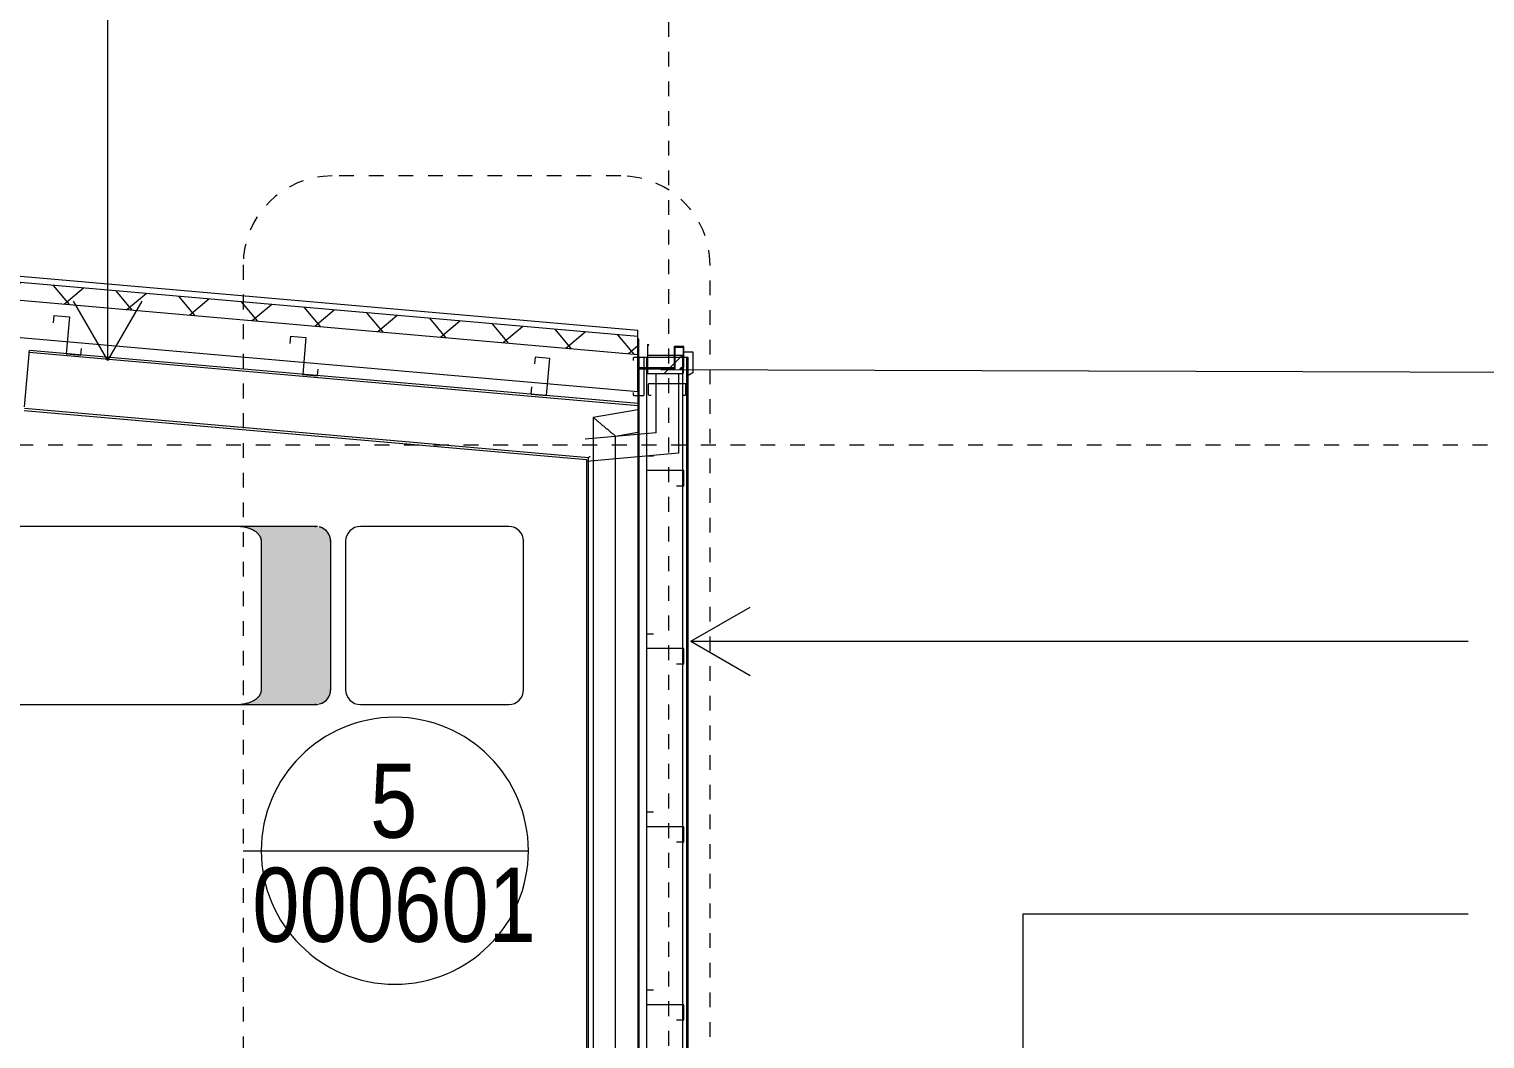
# Model space of a CAD drawing. Header units: metres. Extents: x 4238 to 4687, y -1 to 29.
# Drawn here: x 4657.07 to 4666.88, y 11.24 to 18.04 of the extents above; entities that cross this region are included whole.
import ezdxf

# ---------------------------------------------------------------- set-up
doc = ezdxf.new("R2010")
doc.units = ezdxf.units.M
for name, pattern in [('AEC_Center', [0.024, 0.012, -0.004, 0.004, -0.004]), ('AEC_Double Dash', [0.039, 0.015, -0.004, 0.006, -0.004, 0.006, -0.004]), ('Grid Line', [0.021, 0.012, -0.003, 0.003, -0.003])]:
    doc.linetypes.add(name, pattern=pattern)
for name, color, linetype, lineweight in [('A-ANNO-SYMB', 150, 'Continuous', 5), ('A-DETL', 90, 'Continuous', 13), ('A-DETL-GENF', 92, 'Continuous', 5), ('A-DETL-THIN', 151, 'Continuous', 5), ('A-FLOR-LEVL', 51, 'Continuous', 5), ('A-GENM', 13, 'Continuous', 5), ('A-ROOF', 132, 'Continuous', 5), ('A-ROOF-IDEN', 132, 'Continuous', 5), ('A-ROOF-MCUT', 132, 'Continuous', 5), ('A-ROOF-PATT', 132, 'Continuous', 15), ('A-WALL', 113, 'Continuous', 5), ('A-WALL-PATT', 111, 'Continuous', 5), ('G-ANNO-TEXT', 231, 'Continuous', 5), ('P-SANR-FIXT', 6, 'Continuous', 5), ('S-BEAM', 12, 'Continuous', 5), ('S-GRID', 1, 'Continuous', 5)]:
    doc.layers.add(name, color=color, linetype=linetype, lineweight=lineweight)
doc.styles.add('Arial Narrow', font='ARIALN.TTF', dxfattribs={"height": 0.5})

# ---------------------------------------------------------------- blocks, each defined once
blk = doc.blocks.new('Mechanical - Condensers - Mechanical - Condensers-1249279-SECTION - GRID A9-A10')
at = {"layer": 'A-GENM'}
for points in [[(4575.9801, 14.5903), (4576.0198, 14.5903), (4576.0213, 14.6162), (4576.0113, 14.6403), (4575.9955, 14.6611), (4575.9688, 14.6794), (4575.9479, 14.6874), (4575.9189, 14.6903), (4575.4105, 14.6895), (4575.4584, 14.682), (4575.4816, 14.6749), (4575.5037, 14.665), (4575.5241, 14.6518), (4575.5415, 14.6349), (4575.5537, 14.6141), (4575.5583, 14.5903), (4575.9624, 14.5903)], [(4575.6421, 13.5903), (4576.0247, 13.5903), (4576.0247, 13.6943), (4576.0247, 14.5903), (4575.5583, 14.5903), (4575.5583, 13.5903)], [(4575.9014, 13.4903), (4575.9355, 13.492), (4575.9527, 13.4948), (4575.984, 13.5117), (4575.9955, 13.5196), (4575.9972, 13.5254), (4576.0113, 13.5403), (4576.0212, 13.5664), (4576.0198, 13.5903), (4575.5583, 13.5903), (4575.5546, 13.5689), (4575.5444, 13.5496), (4575.5297, 13.5335), (4575.5121, 13.5205), (4575.4928, 13.5104), (4575.4513, 13.497), (4575.4081, 13.491), (4575.4081, 13.4903), (4575.8763, 13.4903)]]:
    blk.add_hatch(color=256, dxfattribs=at).paths.add_polyline_path(points)
h = blk.add_hatch(color=256, dxfattribs=at)
h.paths.add_polyline_path([(4575.9189, 13.4903), (4575.9422, 13.4926), (4575.9194, 13.4904)])
h.paths.add_polyline_path([(4575.9458, 13.4931), (4575.9568, 13.4963), (4575.9814, 13.5088), (4576, 13.5254), (4576.0115, 13.5404), (4576.0214, 13.5645), (4576.0249, 13.5903), (4576.0247, 14.5912), (4576.0198, 14.6203), (4576.0108, 14.6412), (4575.9955, 14.6611), (4575.9689, 14.6794), (4575.9802, 14.6727), (4575.9986, 14.657), (4576.0139, 14.6341), (4576.0215, 14.6147), (4576.0247, 14.5892), (4576.0246, 13.5896), (4576.0198, 13.5607), (4576.0108, 13.5396), (4575.9949, 13.5193), (4575.962, 13.4992), (4575.9503, 13.4937)])
at = {"layer": 'A-GENM', "lineweight": 13}
for p, q in [((4575.3863, 14.6903), (4539.5747, 14.6903)), ((4577.2248, 14.6903), (4576.2248, 14.6903)), ((4575.5583, 13.5903), (4575.5583, 14.5903)), ((4576.1248, 14.5903), (4576.1248, 13.5903)), ((4577.3248, 13.5903), (4577.3248, 14.5903)), ((4540.7747, 13.4903), (4575.3863, 13.4903)), ((4576.2248, 13.4903), (4577.2248, 13.4903))]:
    blk.add_line(p, q, dxfattribs=at)
at = {"layer": 'A-GENM'}
for p, q in [((4575.9189, 14.6903), (4575.9249, 14.6903)), ((4576.0247, 14.5903), (4576.0247, 13.5903)), ((4576.0249, 13.5903), (4576.0249, 14.5903)), ((4575.9249, 13.4903), (4575.9189, 13.4903))]:
    blk.add_line(p, q, dxfattribs=at)
at = {"layer": 'A-GENM', "flags": 128}
for points in [[(4575.9247, 14.6903), (4575.9238, 14.6903), (4575.9211, 14.6903), (4575.9165, 14.6903), (4575.9101, 14.6903), (4575.9018, 14.6903), (4575.8918, 14.6903), (4575.88, 14.6903), (4575.8664, 14.6903), (4575.851, 14.6903), (4575.834, 14.6903), (4575.8152, 14.6903), (4575.7948, 14.6903), (4575.7727, 14.6903), (4575.7491, 14.6903), (4575.7239, 14.6903), (4575.6972, 14.6903), (4575.669, 14.6903), (4575.6393, 14.6903), (4575.6083, 14.6903), (4575.576, 14.6903), (4575.5423, 14.6903), (4575.5075, 14.6903), (4575.4714, 14.6903), (4575.4343, 14.6903), (4575.3961, 14.6903), (4575.3863, 14.6903)], [(4577.3248, 14.593), (4577.3249, 14.5914), (4577.3249, 14.5912)], [(4575.3863, 13.4903), (4575.4247, 13.4903), (4575.4621, 13.4903), (4575.4985, 13.4903), (4575.5336, 13.4903), (4575.5676, 13.4903), (4575.6002, 13.4903), (4575.6316, 13.4903), (4575.6616, 13.4903), (4575.6902, 13.4903), (4575.7173, 13.4903), (4575.7429, 13.4903), (4575.7669, 13.4903), (4575.7894, 13.4903), (4575.8102, 13.4903), (4575.8294, 13.4903), (4575.8469, 13.4903), (4575.8626, 13.4903), (4575.8767, 13.4903), (4575.889, 13.4903), (4575.8995, 13.4903), (4575.9081, 13.4903), (4575.915, 13.4903), (4575.9201, 13.4903), (4575.9233, 13.4903), (4575.9247, 13.4903), (4575.9247, 13.4903)]]:
    blk.add_lwpolyline(points, dxfattribs=at)
at = {"layer": 'A-GENM'}
for centre, start, end in [((4575.9247, 14.5903), 84.14169, 90), ((4575.9249, 14.5903), 84.03519, 90), ((4575.9247, 14.5903), 0, 75), ((4575.9249, 14.5903), 0, 75), ((4575.9247, 13.5903), 285, 0), ((4575.9249, 13.5903), 285, 0), ((4575.9247, 13.5903), 270, 280.39635), ((4575.9249, 13.5903), 270, 280.33458)]:
    blk.add_arc(centre, 0.1, start, end, dxfattribs=at)
at = {"layer": 'A-GENM', "lineweight": 13}
for centre, start, end in [((4576.2248, 14.5903), 90, 180), ((4577.2248, 14.5903), 0, 90), ((4576.2248, 13.5903), 180, 270), ((4577.2248, 13.5903), 270, 360)]:
    blk.add_arc(centre, 0.1, start, end, dxfattribs=at)
for points, knots in [([(4575.5583, 14.5903), (4575.5582, 14.5945), (4575.5575, 14.6007), (4575.5557, 14.6084), (4575.5538, 14.6141), (4575.5514, 14.6196), (4575.5485, 14.625), (4575.5451, 14.6301), (4575.5415, 14.635), (4575.5376, 14.6396), (4575.5333, 14.6439), (4575.5288, 14.648), (4575.5241, 14.6519), (4575.5193, 14.6555), (4575.5142, 14.6589), (4575.509, 14.6621), (4575.5033, 14.6653), (4575.497, 14.6685), (4575.4901, 14.6716), (4575.483, 14.6744), (4575.4735, 14.6778), (4575.4614, 14.6814), (4575.4417, 14.686), (4575.4166, 14.6895), (4575.3964, 14.6904), (4575.3863, 14.6903)], [0, 0, 0, 0, 0.055556, 0.083333, 0.111111, 0.138889, 0.166667, 0.194444, 0.222222, 0.25, 0.277778, 0.305556, 0.333333, 0.361111, 0.388889, 0.416667, 0.444444, 0.479167, 0.513889, 0.548611, 0.583333, 0.652778, 0.722222, 0.861111, 1, 1, 1, 1]), ([(4575.3863, 13.4903), (4575.3935, 13.4903), (4575.4081, 13.4908), (4575.4298, 13.4929), (4575.4514, 13.4967), (4575.469, 13.5014), (4575.4828, 13.5061), (4575.4929, 13.5103), (4575.5011, 13.5142), (4575.5075, 13.5177), (4575.5122, 13.5205), (4575.5167, 13.5235), (4575.5212, 13.5266), (4575.5256, 13.5299), (4575.5297, 13.5335), (4575.5337, 13.5372), (4575.5376, 13.5411), (4575.5412, 13.5453), (4575.5439, 13.5489), (4575.5459, 13.5519), (4575.5479, 13.5549), (4575.5502, 13.5589), (4575.5527, 13.5638), (4575.5547, 13.5689), (4575.5562, 13.574), (4575.5577, 13.5811), (4575.5582, 13.5866), (4575.5583, 13.5903)], [0, 0, 0, 0, 0.1, 0.2, 0.3, 0.4, 0.45, 0.5, 0.55, 0.575, 0.6, 0.625, 0.65, 0.675, 0.7, 0.725, 0.75, 0.775, 0.8, 0.8125, 0.825, 0.85, 0.875, 0.9, 0.925, 0.95, 1, 1, 1, 1])]:
    blk.add_open_spline(points, degree=3, knots=knots, dxfattribs=at)
blk = doc.blocks.new('Downpipe - L Spreader - Default-3252010-SECTION - GRID A9-A10')
at = {"layer": 'P-SANR-FIXT'}
for p, q in [((4578.0956, 15.4775), (4577.7946, 15.4245)), ((4577.7946, 15.4245), (4577.7946, 5.24)), ((4577.9446, 15.2986), (4578.0956, 15.3252)), ((4577.9446, 5.24), (4577.9446, 15.2986))]:
    blk.add_line(p, q, dxfattribs=at)
for points, knots in [([(4577.8696, 15.3615), (4577.8663, 15.3643), (4577.8598, 15.3699), (4577.8501, 15.3778), (4577.8408, 15.3857), (4577.8335, 15.3919), (4577.8279, 15.3965), (4577.8226, 15.401), (4577.8164, 15.4061), (4577.8099, 15.4116), (4577.8045, 15.4162), (4577.8001, 15.4198), (4577.7959, 15.4234), (4577.7946, 15.4245), (4577.7946, 15.4245)], [0, 0, 0, 0, 0.0416667, 0.0833333, 0.125, 0.1666667, 0.1875, 0.2083333, 0.25, 0.2916667, 0.3333333, 0.375, 0.4166667, 0.5, 0.5, 0.5, 0.5]), ([(4577.9446, 15.2986), (4577.9446, 15.2986), (4577.9429, 15.3), (4577.9366, 15.3053), (4577.9293, 15.3115), (4577.9228, 15.3169), (4577.9166, 15.3221), (4577.9113, 15.3266), (4577.9058, 15.3312), (4577.8984, 15.3374), (4577.8891, 15.3452), (4577.8794, 15.3532), (4577.8729, 15.3587), (4577.8696, 15.3615)], [0.5, 0.5, 0.5, 0.5, 0.5833333, 0.6666667, 0.7083333, 0.75, 0.7916667, 0.8125, 0.8333333, 0.875, 0.9166667, 0.9583333, 1, 1, 1, 1])]:
    blk.add_open_spline(points, degree=3, knots=knots, dxfattribs=at)
blk = doc.blocks.new('Structural Framing 11 - Structural Framing 1-1640090-SECTION - GRID A9-A10')
at = {"layer": 'S-BEAM'}
for p, q in [((4573.9616, 15.4967), (4573.9927, 15.8529)), ((4573.9927, 15.8529), (4573.9937, 15.8643)), ((4573.9937, 15.8643), (4573.9948, 15.8771)), ((4573.9937, 15.8643), (4578.0956, 15.5054)), ((4578.0956, 15.5183), (4573.9948, 15.8771)), ((4573.9595, 15.4726), (4577.7486, 15.1411)), ((4577.7614, 15.1528), (4573.9606, 15.4854)), ((4577.7486, 15.1411), (4577.7486, 5.24)), ((4577.7614, 5.24), (4577.7614, 15.1528))]:
    blk.add_line(p, q, dxfattribs=at)
blk.add_open_spline([(4577.7728, 15.1633), (4577.7718, 15.1623), (4577.7703, 15.161), (4577.7684, 15.1593), (4577.7673, 15.1582), (4577.7665, 15.1575), (4577.7657, 15.1567), (4577.7649, 15.156), (4577.7642, 15.1554), (4577.7636, 15.1548), (4577.7629, 15.1542), (4577.7623, 15.1536), (4577.7616, 15.153), (4577.7614, 15.1528), (4577.7614, 15.1528)], degree=3, knots=[0, 0, 0, 0, 0.166667, 0.25, 0.333333, 0.375, 0.416667, 0.5, 0.541667, 0.583333, 0.666667, 0.75, 0.833333, 1, 1, 1, 1], dxfattribs=at)
blk = doc.blocks.new('LYSAGHT_PURLINS - LYSAGHT_PURLINS-1549125-SECTION - GRID A9-A10')
at = {"layer": 'A-DETL-GENF'}
for p, q in [((4578.1652, 15.6473), (4578.1652, 15.5813)), ((4578.4142, 15.6523), (4578.1702, 15.6523)), ((4578.4192, 15.5813), (4578.4192, 15.6473)), ((4578.1702, 15.5763), (4578.1852, 15.5763)), ((4578.3992, 15.5763), (4578.4142, 15.5763))]:
    blk.add_line(p, q, dxfattribs=at)
for centre, start, end in [((4578.1702, 15.6473), 90, 180), ((4578.4142, 15.6473), 360, 90), ((4578.1702, 15.5813), 180, 270), ((4578.4142, 15.5813), 270, 360)]:
    blk.add_arc(centre, 0.005, start, end, dxfattribs=at)
blk = doc.blocks.new('Section - Type 1-3055133-SECTION - GRID A9-A10')
at = {"layer": 'A-ANNO-SYMB'}
blk.add_line((4531.8953, 14.1686), (4533.6953, 14.1686), dxfattribs=at)
for start, end in [(0, 180), (180, 0)]:
    blk.add_arc((4532.7953, 14.1686), 0.9, start, end, dxfattribs=at)

msp = doc.modelspace()

# ---------------------------------------------------------------- hatches: boundary and pattern name
at = {"layer": 'A-DETL-GENF'}
h = msp.add_hatch(dxfattribs=at)
h.set_pattern_fill('FP_204', color=1, style=0, pattern_type=2)
h.set_pattern_definition([(45, (4640.44217, 10.655), (-0.1414214, 0.1414214), [])])
h.paths.add_polyline_path([(4661.3469, 15.7224), (4661.4756, 15.7224), (4661.4756, 15.8424), (4661.2356, 15.8424), (4661.2356, 15.7224)])
at = {"layer": 'A-ROOF-PATT', "lineweight": 5}
h = msp.add_hatch(dxfattribs=at)
h.set_pattern_fill('FP_199', color=256, angle=-135, style=0, pattern_type=2)
h.set_pattern_definition([(40, (4640.4423, 10.6554), (-0.1928363, 0.2298133), []), (130, (4640.4423, 10.6554), (-0.2298133, -0.1928363), [])])
h.paths.add_polyline_path([(4618.8851, 15.6139), (4641.3808, 17.582), (4661.1718, 15.8506), (4661.1718, 15.971), (4641.3808, 17.7025), (4618.8851, 15.7344)])
h.paths.add_polyline_path([(4631.6068, 16.8453), (4631.6068, 16.8453), (4631.6523, 16.8453)])
h.paths.add_polyline_path([(4631.6523, 16.851), (4631.6523, 16.851), (4631.7142, 16.851)])
h.paths.add_polyline_path([(4631.6797, 16.8538), (4631.6797, 16.8538), (4631.6848, 16.8538)])
at = {"layer": 'A-WALL-PATT'}
h = msp.add_hatch(dxfattribs=at)
h.set_pattern_fill('FP_200', color=256, style=0, pattern_type=2)
h.set_pattern_definition([(0, (4640.44217, 10.655), (0.8128, 0.2032), [0.06706, -0.54254, 0.06706, -0.54254, -3.251]), (0, (4640.44217, 10.655), (0.8128, 0.2032), [-1.219, 0.06706, -1.152, 0.06706, -0.54254, -1.422]), (0, (4640.44217, 10.655), (0.8128, 0.2032), [-3.048, 0.06706, -0.33934, 0.06706, -0.94894]), (120, (4640.74717, 10.756), (-0.5823764, 0.6023054), [0.06706, -0.54254, 0.06706, -0.54254, -3.251]), (120, (4640.74717, 10.756), (-0.5823764, 0.6023054), [-1.219, 0.06706, -1.152, 0.06706, -0.54254, -1.422]), (120, (4640.74717, 10.756), (-0.5823764, 0.6023054), [-3.048, 0.06706, -0.33934, 0.06706, -0.94894]), (240, (4640.84917, 11.163), (-0.2304236, -0.8055054), [0.06706, -0.54254, 0.06706, -0.54254, -3.251]), (240, (4640.84917, 11.163), (-0.2304236, -0.8055054), [-1.219, 0.06706, -1.152, 0.06706, -0.54254, -1.422]), (240, (4640.84917, 11.163), (-0.2304236, -0.8055054), [-3.048, 0.06706, -0.33934, 0.06706, -0.94894])])
h.paths.add_polyline_path([(4661.1718, 7.64), (4661.1808, 7.64), (4661.1808, 15.8301), (4661.1718, 15.8301), (4661.1718, 8.0343)])

# ---------------------------------------------------------------- linework, layer by layer
at = {"layer": 'A-ANNO-SYMB', "linetype": 'AEC_Double Dash'}
for p, q in [((4661.0573, 17.053), (4659.1113, 17.053)), ((4658.5113, 16.453), (4658.5113, 5.0491)), ((4661.6573, 5.0491), (4661.6573, 16.453))]:
    msp.add_line(p, q, dxfattribs=at)
at = {"layer": 'A-ANNO-SYMB'}
msp.add_line((4658.5113, 12.5041), (4658.6333, 12.5041), dxfattribs=at)
at = {"layer": 'A-ANNO-SYMB', "linetype": 'AEC_Double Dash'}
for centre, start, end in [((4659.1113, 16.453), 90, 180), ((4661.0573, 16.453), 0, 90)]:
    msp.add_arc(centre, 0.6, start, end, dxfattribs=at)
at = {"layer": 'A-DETL'}
for p, q in [((4657.2357, 16.1121), (4657.2313, 16.0622)), ((4657.2357, 16.1121), (4657.3403, 16.1029)), ((4657.3403, 16.1029), (4657.3185, 15.8539)), ((4658.8296, 15.9726), (4658.8253, 15.9228)), ((4658.8296, 15.9726), (4658.9342, 15.9635)), ((4658.9342, 15.9635), (4658.9124, 15.7144)), ((4657.3185, 15.8539), (4657.4181, 15.8451)), ((4657.4181, 15.8451), (4657.4221, 15.89)), ((4658.9124, 15.7144), (4659.012, 15.7057)), ((4659.012, 15.7057), (4659.016, 15.7505)), ((4661.2308, 15.0668), (4661.2308, 15.1668)), ((4661.2308, 15.1668), (4661.2758, 15.1668)), ((4661.4808, 15.0668), (4661.2308, 15.0668)), ((4661.4808, 14.9618), (4661.4808, 15.0668)), ((4661.4808, 14.9618), (4661.4308, 14.9618)), ((4661.2308, 13.8668), (4661.2308, 13.9668)), ((4661.2308, 13.9668), (4661.2758, 13.9668)), ((4661.4808, 13.8668), (4661.2308, 13.8668)), ((4661.4808, 13.7618), (4661.4808, 13.8668)), ((4661.4808, 13.7618), (4661.4308, 13.7618)), ((4661.2308, 12.6668), (4661.2308, 12.7668)), ((4661.2308, 12.7668), (4661.2758, 12.7668)), ((4661.4808, 12.6668), (4661.2308, 12.6668)), ((4661.4808, 12.5618), (4661.4808, 12.6668)), ((4661.4808, 12.5618), (4661.4308, 12.5618)), ((4661.2308, 11.4668), (4661.2308, 11.5668)), ((4661.2308, 11.5668), (4661.2758, 11.5668)), ((4661.4808, 11.4668), (4661.2308, 11.4668)), ((4661.4808, 11.3618), (4661.4808, 11.4668)), ((4661.4808, 11.3618), (4661.4308, 11.3618))]:
    msp.add_line(p, q, dxfattribs=at)
at = {"layer": 'A-DETL', "lineweight": 18}
for p, q in [((4661.2356, 15.9174), (4661.2356, 15.7224)), ((4661.2356, 15.9174), (4661.2428, 15.9174)), ((4661.2428, 15.9174), (4661.241, 15.9081)), ((4660.4786, 15.8309), (4660.4747, 15.7861)), ((4660.5782, 15.8222), (4660.4786, 15.8309)), ((4660.5565, 15.5731), (4660.5782, 15.8222)), ((4661.4756, 15.8674), (4661.4756, 15.7224)), ((4661.4756, 15.8674), (4661.5406, 15.8674)), ((4661.5406, 15.8674), (4661.5406, 15.7263)), ((4661.2356, 15.7224), (4661.4756, 15.7224)), ((4661.5406, 15.7263), (4661.5146, 15.7113)), ((4660.4519, 15.5823), (4660.4562, 15.6321)), ((4660.4519, 15.5823), (4660.5565, 15.5731))]:
    msp.add_line(p, q, dxfattribs=at)
at = {"layer": 'A-DETL-GENF'}
for p, q in [((4661.4756, 15.8424), (4661.2356, 15.8424)), ((4661.2356, 15.8424), (4661.2356, 15.7224)), ((4661.4756, 15.7224), (4661.4756, 15.8424)), ((4661.2356, 15.7224), (4661.4756, 15.7224))]:
    msp.add_line(p, q, dxfattribs=at)
at = {"layer": 'A-DETL-THIN'}
for p, q in [((4661.2949, 15.3224), (4661.2949, 15.7224)), ((4661.4449, 15.7224), (4661.4449, 15.1855)), ((4661.2949, 15.3224), (4660.8169, 15.2785)), ((4661.4449, 15.1855), (4660.8274, 15.1289))]:
    msp.add_line(p, q, dxfattribs=at)
at = {"layer": 'A-FLOR-LEVL', "linetype": 'AEC_Center'}
msp.add_line((4547.1964, 15.24), (4686.508, 15.24), dxfattribs=at)
at = {"layer": 'A-ROOF'}
msp.add_line((4641.3808, 17.582), (4661.1718, 15.8506), dxfattribs=at)
at = {"layer": 'A-ROOF', "lineweight": 15}
for p, q in [((4641.3808, 17.3311), (4661.1718, 15.5996)), ((4661.1718, 16.0112), (4650.8153, 16.9172)), ((4661.1718, 15.971), (4650.8576, 16.8734)), ((4661.1718, 15.5996), (4661.1718, 16.0112))]:
    msp.add_line(p, q, dxfattribs=at)
at = {"layer": 'A-ROOF-IDEN'}
msp.add_line((4661.3268, 15.7485), (4667.3055, 15.7295), dxfattribs=at)
at = {"layer": 'A-ROOF-MCUT'}
for p, q in [((4661.1768, 15.9539), (4661.1718, 15.9539)), ((4661.1768, 15.7589), (4661.1768, 15.9539)), ((4661.4818, 15.9039), (4661.4168, 15.9039)), ((4661.4168, 15.9039), (4661.4168, 15.7589)), ((4661.4218, 15.7539), (4661.4218, 15.8989)), ((4661.4218, 15.8989), (4661.4768, 15.8989)), ((4661.4768, 15.8989), (4661.4768, 15.7657)), ((4661.4818, 15.7628), (4661.4818, 15.9039)), ((4661.1718, 15.7539), (4661.4218, 15.7539)), ((4661.4168, 15.7589), (4661.1768, 15.7589)), ((4661.4768, 15.7657), (4661.4533, 15.7521)), ((4661.4533, 15.7521), (4661.457, 15.7485)), ((4661.457, 15.7485), (4661.4818, 15.7628))]:
    msp.add_line(p, q, dxfattribs=at)
at = {"layer": 'A-WALL', "lineweight": 13}
for p, q in [((4661.5108, 15.8301), (4661.1718, 15.8301)), ((4661.4708, 15.8301), (4661.4708, 7.64)), ((4661.5008, 7.64), (4661.5008, 15.8301)), ((4661.5108, 7.64), (4661.5108, 15.8301)), ((4661.1718, 15.5996), (4661.1718, 5.24))]:
    msp.add_line(p, q, dxfattribs=at)
at = {"layer": 'A-WALL'}
for p, q in [((4661.1808, 5.24), (4661.1808, 15.8301)), ((4661.2308, 5.24), (4661.2308, 15.8301))]:
    msp.add_line(p, q, dxfattribs=at)
at = {"layer": 'G-ANNO-TEXT', "color": 7}
for p, q in [((4657.5991, 15.8092), (4657.5991, 19.7641)), ((4657.5991, 15.8092), (4657.3682, 16.2092)), ((4657.5991, 15.8092), (4657.8301, 16.2092)), ((4661.5271, 13.9163), (4661.9271, 14.1473)), ((4661.5271, 13.9163), (4661.9271, 13.6854)), ((4661.5271, 13.9163), (4666.7659, 13.9163)), ((4663.7673, 12.0793), (4666.7659, 12.0793)), ((4663.7673, 7.6772), (4663.7673, 12.0793))]:
    msp.add_line(p, q, dxfattribs=at)
at = {"layer": 'S-GRID', "linetype": 'Grid Line'}
msp.add_line((4661.3808, -0.61), (4661.3808, 25.3051), dxfattribs=at)

# ---------------------------------------------------------------- block references
at = {"layer": 'A-ANNO-SYMB'}
msp.add_blockref('Section - Type 1-3055133-SECTION - GRID A9-A10', (126.7379, -1.6645), dxfattribs=at)
at = {"layer": 'A-DETL-GENF', "rotation": 270.0000000000563}
msp.add_blockref('LYSAGHT_PURLINS - LYSAGHT_PURLINS-1549125-SECTION - GRID A9-A10', (4645.5623, 4593.9935), dxfattribs=at)
at = {"layer": 'A-DETL-GENF'}
msp.add_blockref('LYSAGHT_PURLINS - LYSAGHT_PURLINS-1549125-SECTION - GRID A9-A10', (83.0762, 0), dxfattribs=at)
at = {"layer": 'A-GENM'}
msp.add_blockref('Mechanical - Condensers - Mechanical - Condensers-1249279-SECTION - GRID A9-A10', (83.0762, 0), dxfattribs=at)
at = {"layer": 'P-SANR-FIXT'}
msp.add_blockref('Downpipe - L Spreader - Default-3252010-SECTION - GRID A9-A10', (83.0762, 0), dxfattribs=at)
at = {"layer": 'S-BEAM'}
msp.add_blockref('Structural Framing 11 - Structural Framing 1-1640090-SECTION - GRID A9-A10', (83.0762, 0), dxfattribs=at)

# ---------------------------------------------------------------- texts
at = {"layer": 'A-ANNO-SYMB', "char_height": 0.5, "attachment_point": 1, "style": 'Arial Narrow'}
for s, insert, width in [('5', (4659.3668, 13.0918), 0.38481), ('000601', (4658.5728, 12.3904), 2.30886)]:
    msp.add_mtext(s, dxfattribs=dict(at, insert=insert, width=width))

doc.saveas('drawing.dxf')
